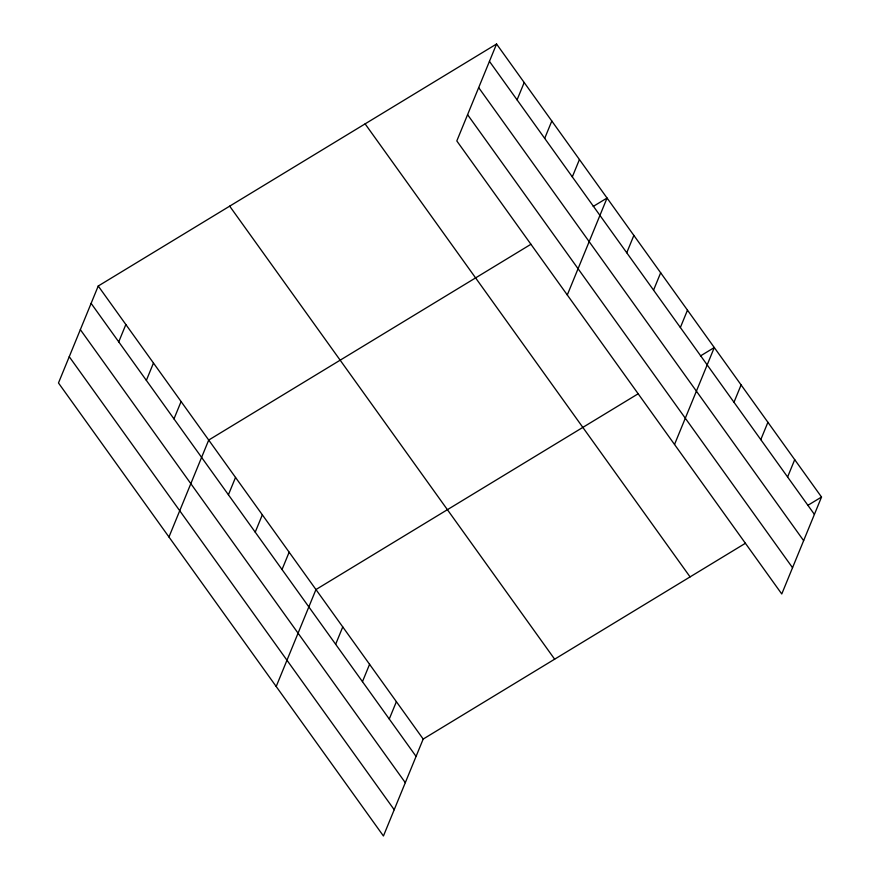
<?xml version="1.0" encoding="UTF-8"?>
<svg xmlns="http://www.w3.org/2000/svg" width="880" height="880" viewBox="0 0 880 880"><rect width="100%" height="100%" fill="white"/><g stroke="black" fill="none" stroke-linecap="round" stroke-linejoin="round"><path stroke-width="1.32" d="M496.562 44L456.808 140.943L781.77 593.978L821.524 497.035L496.562 44L98.23 286.022L58.476 382.965L383.438 836L423.192 739.057L745.426 543.268M118.734 341.88L125.851 324.533M146.355 380.391L153.472 363.033M173.976 418.902L181.093 401.544M168.96 536.998L208.714 440.055L530.948 244.266M228.415 494.78L235.532 477.433M255.222 532.158L262.339 514.8M282.029 569.536L289.146 552.178M276.199 686.499L315.953 589.556L638.187 393.767M517.077 99.858L524.194 82.511M335.654 644.281L342.76 626.923M544.698 138.369L551.815 121.011M362.461 681.659L369.578 664.301M572.319 176.88L579.436 159.522M389.268 719.026L396.385 701.679M567.292 294.976L607.057 198.033L593.219 206.437M626.747 252.758L633.864 235.411M653.554 290.136L660.671 272.778M680.361 327.514L687.478 310.156M674.531 444.477L714.296 347.534L700.458 355.938M733.986 402.259L741.103 384.912M760.793 439.637L767.91 422.279M787.6 477.015L794.717 459.657M807.686 505.439L821.524 497.035M489.445 61.358L814.407 514.382M478.676 87.615L803.638 540.65M467.577 114.675L792.539 567.71M365.112 123.871L690.074 576.895M229.68 206.151L554.642 659.186M98.23 286.022L423.192 739.057M91.113 303.369L416.075 756.404M80.344 329.637L405.306 782.672M69.245 356.697L394.207 809.732"/></g></svg>
